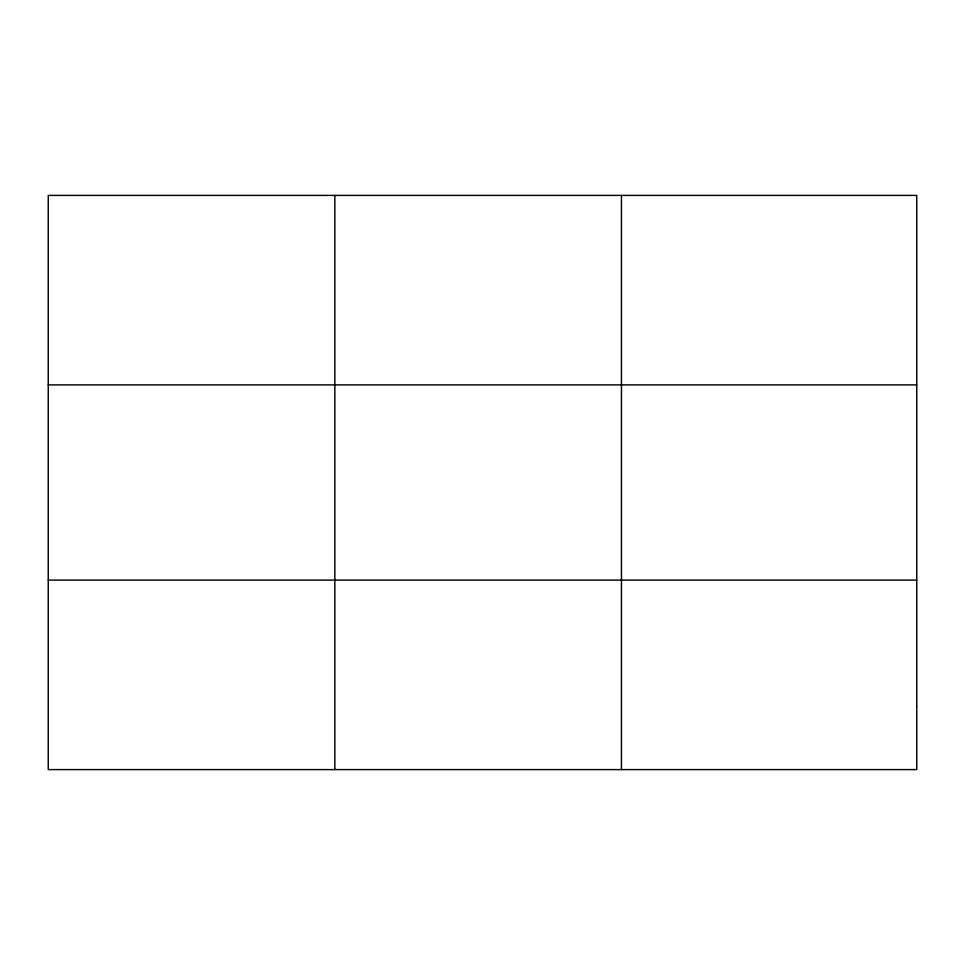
<?xml version="1.0" encoding="UTF-8"?>
<svg xmlns="http://www.w3.org/2000/svg" width="965" height="965" viewBox="0 0 965 965"><rect width="100%" height="100%" fill="white"/><g stroke="black" fill="none" stroke-linecap="round" stroke-linejoin="round"><path stroke-width="1.45" d="M334.855 769.6L334.855 195.4M621.46 769.6L621.46 195.4M48.25 384.89L916.75 384.89M48.25 580.11L916.75 580.11M916.75 706.44L916.75 769.6L48.25 769.6L48.25 195.4L916.75 195.4L916.75 706.44"/></g></svg>
